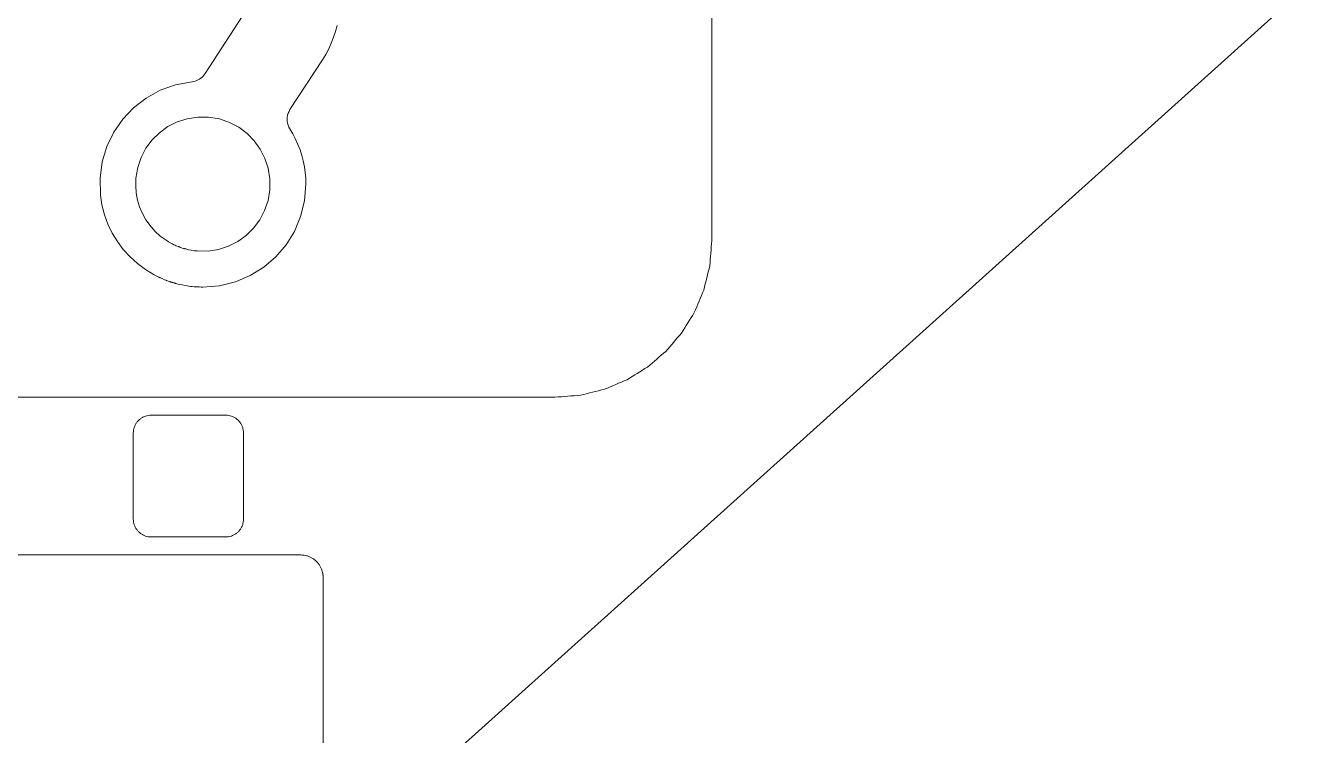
# Model space of a CAD drawing. Header units: millimetres. Extents: x 1863 to 2194, y 977 to 1295.
# Drawn here: x 2054.59 to 2068.78, y 1131.27 to 1139.19 of the extents above; entities that cross this region are included whole.
import ezdxf

# ---------------------------------------------------------------- set-up
doc = ezdxf.new("R2010")
doc.units = ezdxf.units.MM
doc.layers.add('2', color=7, linetype='Continuous', true_color=0xffffff)
doc.layers.add('BMLJ', color=4, linetype='Continuous')
doc.layers.get('0').off()

# ---------------------------------------------------------------- blocks, each defined once
blk = doc.blocks.new('A$C1B9535D9')
at = {"layer": '2', "color": 35, "linetype": 'Continuous', "lineweight": 18}
for p, q in [((17.9, 15.302), (17.967, 15.284)), ((18.033, 15.262), (17.967, 15.284)), ((18.033, 15.262), (18.098, 15.237)), ((18.098, 15.237), (18.161, 15.208)), ((18.161, 15.208), (18.223, 15.175)), ((18.283, 15.139), (18.223, 15.175)), ((18.283, 15.139), (18.84, 14.776)), ((19.351, 14.908), (19.289, 14.889)), ((19.351, 14.908), (19.413, 14.924)), ((19.477, 14.937), (19.413, 14.924)), ((19.477, 14.937), (19.541, 14.946)), ((19.541, 14.946), (19.606, 14.952)), ((19.671, 14.954), (19.606, 14.952)), ((19.671, 14.954), (19.858, 14.938)), ((20.035, 14.895), (19.858, 14.938)), ((20.035, 14.895), (20.2, 14.825)), ((18.86, 14.765), (18.84, 14.776)), ((18.86, 14.765), (18.881, 14.756)), ((18.903, 14.749), (18.881, 14.756)), ((18.992, 14.749), (19.014, 14.755)), ((19.014, 14.755), (19.035, 14.764)), ((19.035, 14.764), (19.056, 14.776)), ((19.056, 14.776), (19.112, 14.809)), ((19.17, 14.839), (19.112, 14.809)), ((19.229, 14.865), (19.17, 14.839)), ((19.289, 14.889), (19.229, 14.865)), ((20.35, 14.732), (20.2, 14.825)), ((18.925, 14.745), (18.903, 14.749)), ((18.925, 14.745), (18.948, 14.744)), ((18.97, 14.745), (18.948, 14.744)), ((18.97, 14.745), (18.992, 14.749)), ((20.484, 14.617), (20.35, 14.732)), ((20.484, 14.617), (20.599, 14.483)), ((19.281, 14.445), (19.384, 14.497)), ((19.495, 14.533), (19.384, 14.497)), ((19.495, 14.533), (19.613, 14.552)), ((19.735, 14.551), (19.613, 14.552)), ((19.735, 14.551), (19.855, 14.531)), ((19.855, 14.531), (19.968, 14.493)), ((20.071, 14.438), (19.968, 14.493)), ((20.693, 14.332), (20.599, 14.483)), ((19.188, 14.378), (19.106, 14.297)), ((19.188, 14.378), (19.281, 14.445)), ((20.164, 14.369), (20.071, 14.438)), ((20.164, 14.369), (20.245, 14.287)), ((20.762, 14.167), (20.693, 14.332)), ((18.438, 13.83), (17.727, 14.291)), ((19.037, 14.204), (18.982, 14.101)), ((19.037, 14.204), (19.106, 14.297)), ((20.245, 14.287), (20.312, 14.194)), ((20.364, 14.091), (20.312, 14.194)), ((18.982, 14.101), (18.944, 13.988)), ((20.4, 13.979), (20.364, 14.091)), ((20.762, 14.167), (20.806, 13.99)), ((18.924, 13.868), (18.944, 13.988)), ((20.4, 13.979), (20.419, 13.862)), ((20.821, 13.803), (20.806, 13.99)), ((18.438, 13.83), (18.452, 13.819)), ((18.466, 13.808), (18.452, 13.819)), ((18.466, 13.808), (18.478, 13.795)), ((18.478, 13.795), (18.489, 13.781)), ((18.499, 13.767), (18.489, 13.781)), ((18.499, 13.767), (18.508, 13.751)), ((18.924, 13.868), (18.923, 13.746)), ((20.418, 13.74), (20.419, 13.862)), ((20.82, 13.764), (20.819, 13.744)), ((20.82, 13.764), (20.821, 13.784)), ((20.821, 13.803), (20.821, 13.784)), ((18.515, 13.735), (18.508, 13.751)), ((18.515, 13.735), (18.521, 13.719)), ((18.521, 13.719), (18.525, 13.701)), ((18.528, 13.683), (18.525, 13.701)), ((18.562, 13.499), (18.528, 13.683)), ((18.942, 13.628), (18.923, 13.746)), ((18.978, 13.517), (18.942, 13.628)), ((20.404, 13.642), (20.396, 13.613)), ((20.41, 13.674), (20.404, 13.642)), ((20.41, 13.674), (20.415, 13.707)), ((20.418, 13.74), (20.415, 13.707)), ((20.804, 13.608), (20.807, 13.627)), ((20.807, 13.627), (20.81, 13.646)), ((20.81, 13.646), (20.813, 13.666)), ((20.815, 13.686), (20.813, 13.666)), ((20.817, 13.705), (20.815, 13.686)), ((20.818, 13.725), (20.817, 13.705)), ((20.818, 13.725), (20.819, 13.744)), ((18.562, 13.499), (18.624, 13.328)), ((18.978, 13.517), (19.03, 13.414)), ((20.34, 13.465), (20.348, 13.48)), ((20.354, 13.494), (20.348, 13.48)), ((20.354, 13.494), (20.36, 13.507)), ((20.36, 13.507), (20.37, 13.532)), ((20.378, 13.553), (20.38, 13.559)), ((20.385, 13.573), (20.38, 13.559)), ((20.385, 13.573), (20.389, 13.587)), ((20.787, 13.527), (20.784, 13.512)), ((20.787, 13.527), (20.791, 13.542)), ((20.798, 13.574), (20.791, 13.542)), ((20.804, 13.608), (20.798, 13.574)), ((19.098, 13.321), (19.03, 13.414)), ((20.299, 13.394), (20.251, 13.328)), ((20.299, 13.394), (20.317, 13.422)), ((20.333, 13.452), (20.317, 13.422)), ((20.34, 13.465), (20.333, 13.452)), ((20.739, 13.377), (20.727, 13.349)), ((20.744, 13.389), (20.739, 13.377)), ((20.759, 13.43), (20.754, 13.416)), ((18.711, 13.171), (18.624, 13.328)), ((19.178, 13.238), (19.098, 13.321)), ((19.178, 13.238), (19.271, 13.169)), ((20.135, 13.214), (20.07, 13.168)), ((20.196, 13.268), (20.135, 13.214)), ((20.196, 13.268), (20.251, 13.328)), ((20.685, 13.261), (20.626, 13.164)), ((20.685, 13.261), (20.693, 13.276)), ((20.693, 13.276), (20.708, 13.306)), ((18.711, 13.171), (18.819, 13.031)), ((19.374, 13.115), (19.271, 13.169)), ((19.487, 13.077), (19.374, 13.115)), ((19.607, 13.057), (19.487, 13.077)), ((19.607, 13.057), (19.69, 13.054)), ((19.69, 13.054), (19.77, 13.06)), ((19.85, 13.075), (19.77, 13.06)), ((19.926, 13.098), (19.85, 13.075)), ((19.926, 13.098), (20, 13.129)), ((20, 13.129), (20.07, 13.168)), ((20.559, 13.073), (20.484, 12.991)), ((20.559, 13.073), (20.626, 13.164)), ((18.819, 13.031), (18.948, 12.91)), ((19.093, 12.809), (18.948, 12.91)), ((20.313, 12.85), (20.402, 12.916)), ((20.484, 12.991), (20.402, 12.916)), ((19.093, 12.809), (19.253, 12.732)), ((20.218, 12.792), (20.118, 12.744)), ((20.313, 12.85), (20.218, 12.792)), ((19.253, 12.732), (19.424, 12.68)), ((19.424, 12.68), (19.605, 12.656)), ((19.792, 12.66), (19.605, 12.656)), ((19.792, 12.66), (19.904, 12.678)), ((19.904, 12.678), (20.013, 12.706)), ((20.013, 12.706), (20.118, 12.744))]:
    blk.add_line(p, q, dxfattribs=at)
for points, degree in [([(17.718, 19.483), (20.301, 19.483)], 1), ([(20.301, 19.483), (20.396, 19.475), (20.49, 19.468), (20.585, 19.46)], 3), ([(20.585, 19.46), (20.675, 19.438), (20.764, 19.416), (20.854, 19.394)], 3), ([(20.854, 19.394), (20.938, 19.358), (21.022, 19.323), (21.105, 19.288)], 3), ([(21.105, 19.288), (21.182, 19.24), (21.258, 19.193), (21.335, 19.145)], 3), ([(21.335, 19.145), (21.403, 19.087), (21.471, 19.029), (21.539, 18.97)], 3), ([(21.539, 18.97), (21.597, 18.902), (21.655, 18.834), (21.714, 18.766)], 3), ([(21.714, 18.766), (21.761, 18.69), (21.808, 18.614), (21.856, 18.537)], 3), ([(21.856, 18.537), (21.891, 18.453), (21.927, 18.37), (21.962, 18.286)], 3), ([(21.962, 18.286), (21.984, 18.196), (22.006, 18.107), (22.028, 18.017)], 3), ([(22.028, 18.017), (22.036, 17.922), (22.044, 17.828), (22.051, 17.733)], 3), ([(22.051, 17.733), (22.051, 15.146)], 1), ([(22.051, 15.146), (22.051, 12.927)], 1), ([(23.847, 15.024), (23.853, 15.033), (23.859, 15.042), (23.866, 15.051)], 3), ([(23.866, 15.051), (23.873, 15.059), (23.88, 15.067), (23.888, 15.075)], 3), ([(23.888, 15.075), (23.896, 15.082), (23.905, 15.09), (23.913, 15.097)], 3), ([(23.913, 15.097), (23.922, 15.103), (23.932, 15.109), (23.941, 15.114)], 3), ([(23.941, 15.114), (23.951, 15.119), (23.962, 15.124), (23.972, 15.129)], 3), ([(23.972, 15.129), (23.983, 15.132), (23.994, 15.135), (24.005, 15.139)], 3), ([(24.005, 15.139), (24.007, 15.139), (24.008, 15.14), (24.01, 15.14)], 3), ([(24.01, 15.14), (24.012, 15.14), (24.014, 15.141), (24.016, 15.141)], 3), ([(24.016, 15.141), (24.018, 15.142), (24.02, 15.142), (24.022, 15.142)], 3), ([(24.022, 15.142), (24.023, 15.143), (24.025, 15.143), (24.027, 15.143)], 3), ([(24.027, 15.143), (24.029, 15.144), (24.031, 15.144), (24.033, 15.144)], 3), ([(24.033, 15.144), (24.035, 15.144), (24.037, 15.145), (24.039, 15.145)], 3), ([(24.039, 15.145), (24.041, 15.145), (24.042, 15.145), (24.044, 15.145)], 3), ([(24.044, 15.145), (24.046, 15.145), (24.048, 15.145), (24.05, 15.146)], 3), ([(24.05, 15.146), (24.052, 15.146), (24.054, 15.146), (24.056, 15.146)], 3), ([(24.056, 15.146), (24.058, 15.146), (24.06, 15.146), (24.062, 15.146)], 3), ([(24.062, 15.146), (26.014, 15.146)], 1), ([(23.812, 14.896), (23.812, 14.907), (23.813, 14.919), (23.814, 14.93)], 3), ([(23.812, 12.927), (23.812, 14.896)], 1), ([(23.814, 14.93), (23.816, 14.941), (23.818, 14.952), (23.821, 14.963)], 3), ([(23.821, 14.963), (23.824, 14.974), (23.828, 14.984), (23.832, 14.995)], 3), ([(23.832, 14.995), (23.837, 15.004), (23.842, 15.014), (23.847, 15.024)], 3), ([(22.29, 14.176), (22.296, 14.184), (22.303, 14.192), (22.31, 14.2)], 3), ([(22.31, 14.2), (22.317, 14.206), (22.325, 14.213), (22.333, 14.219)], 3), ([(22.333, 14.219), (22.342, 14.225), (22.35, 14.23), (22.359, 14.236)], 3), ([(22.359, 14.236), (22.369, 14.24), (22.378, 14.244), (22.388, 14.248)], 3), ([(22.388, 14.248), (22.398, 14.25), (22.408, 14.253), (22.419, 14.255)], 3), ([(22.419, 14.255), (22.429, 14.256), (22.44, 14.257), (22.451, 14.258)], 3), ([(22.451, 14.258), (23.411, 14.258)], 1), ([(23.411, 14.258), (23.422, 14.257), (23.433, 14.256), (23.444, 14.255)], 3), ([(23.444, 14.255), (23.454, 14.253), (23.464, 14.25), (23.474, 14.248)], 3), ([(23.474, 14.248), (23.484, 14.244), (23.494, 14.24), (23.503, 14.236)], 3), ([(23.503, 14.236), (23.512, 14.23), (23.521, 14.225), (23.529, 14.219)], 3), ([(23.529, 14.219), (23.537, 14.213), (23.545, 14.206), (23.553, 14.2)], 3), ([(23.553, 14.2), (23.559, 14.192), (23.566, 14.184), (23.573, 14.176)], 3), ([(22.251, 14.058), (22.252, 14.069), (22.253, 14.08), (22.254, 14.091)], 3), ([(22.251, 13.228), (22.251, 14.058)], 1), ([(22.254, 14.091), (22.256, 14.101), (22.259, 14.111), (22.261, 14.122)], 3), ([(22.261, 14.122), (22.265, 14.131), (22.269, 14.141), (22.273, 14.15)], 3), ([(22.273, 14.15), (22.279, 14.159), (22.284, 14.168), (22.29, 14.176)], 3), ([(23.573, 14.176), (23.578, 14.168), (23.583, 14.159), (23.589, 14.15)], 3), ([(23.589, 14.15), (23.593, 14.141), (23.597, 14.131), (23.601, 14.122)], 3), ([(23.601, 14.122), (23.604, 14.111), (23.606, 14.101), (23.609, 14.091)], 3), ([(23.609, 14.091), (23.609, 14.08), (23.61, 14.069), (23.611, 14.058)], 3), ([(23.611, 14.058), (23.611, 13.228)], 1), ([(22.254, 13.195), (22.253, 13.206), (22.252, 13.217), (22.251, 13.228)], 3), ([(22.261, 13.164), (22.259, 13.174), (22.256, 13.185), (22.254, 13.195)], 3), ([(23.609, 13.195), (23.606, 13.185), (23.604, 13.174), (23.601, 13.164)], 3), ([(23.611, 13.228), (23.61, 13.217), (23.609, 13.206), (23.609, 13.195)], 3), ([(22.273, 13.135), (22.269, 13.145), (22.265, 13.155), (22.261, 13.164)], 3), ([(22.29, 13.109), (22.284, 13.118), (22.279, 13.127), (22.273, 13.135)], 3), ([(22.31, 13.086), (22.303, 13.093), (22.296, 13.101), (22.29, 13.109)], 3), ([(22.333, 13.066), (22.325, 13.072), (22.317, 13.079), (22.31, 13.086)], 3), ([(22.359, 13.049), (22.35, 13.055), (22.342, 13.06), (22.333, 13.066)], 3), ([(23.529, 13.066), (23.521, 13.06), (23.512, 13.055), (23.503, 13.049)], 3), ([(23.553, 13.086), (23.545, 13.079), (23.537, 13.072), (23.529, 13.066)], 3), ([(23.573, 13.109), (23.566, 13.101), (23.559, 13.093), (23.553, 13.086)], 3), ([(23.589, 13.135), (23.583, 13.127), (23.578, 13.118), (23.573, 13.109)], 3), ([(23.601, 13.164), (23.597, 13.155), (23.593, 13.145), (23.589, 13.135)], 3), ([(22.051, 12.927), (22.051, 12.791)], 1), ([(22.388, 13.037), (22.378, 13.041), (22.369, 13.045), (22.359, 13.049)], 3), ([(22.419, 13.03), (22.408, 13.032), (22.398, 13.035), (22.388, 13.037)], 3), ([(22.451, 13.027), (22.44, 13.028), (22.429, 13.029), (22.419, 13.03)], 3), ([(23.411, 13.027), (22.451, 13.027)], 1), ([(23.444, 13.03), (23.433, 13.029), (23.422, 13.028), (23.411, 13.027)], 3), ([(23.474, 13.037), (23.464, 13.035), (23.454, 13.032), (23.444, 13.03)], 3), ([(23.503, 13.049), (23.494, 13.045), (23.484, 13.041), (23.474, 13.037)], 3), ([(23.812, 12.791), (23.812, 12.927)], 1), ([(22.051, 12.791), (22.051, 12.654)], 1), ([(23.812, 12.654), (23.812, 12.791)], 1), ([(22.051, 12.654), (22.051, 10.783)], 1), ([(23.812, 10.783), (23.812, 12.654)], 1)]:
    blk.add_open_spline(points, degree=degree, dxfattribs=at)
for points, knots in [([(20.378, 13.553), (20.377, 13.55), (20.375, 13.546), (20.373, 13.541), (20.373, 13.539), (20.372, 13.535), (20.371, 13.534), (20.37, 13.532)], [0, 0, 0, 0, 0.499994, 0.499994, 0.749997, 0.749997, 1, 1, 1, 1]), ([(20.389, 13.587), (20.39, 13.589), (20.39, 13.592), (20.392, 13.596), (20.392, 13.598), (20.393, 13.602), (20.394, 13.604), (20.395, 13.609), (20.396, 13.611), (20.396, 13.613)], [0, 0, 0, 0, 0.250009, 0.250009, 0.500018, 0.500018, 0.750007, 0.750007, 1, 1, 1, 1]), ([(20.768, 13.457), (20.768, 13.459), (20.769, 13.461), (20.77, 13.465), (20.771, 13.468), (20.773, 13.474), (20.774, 13.478), (20.775, 13.483)], [0, 0, 0, 0, 0.250005, 0.250005, 0.500012, 0.500012, 1, 1, 1, 1]), ([(20.784, 13.512), (20.782, 13.507), (20.781, 13.502), (20.779, 13.495), (20.778, 13.492), (20.777, 13.487), (20.776, 13.485), (20.775, 13.483)], [0, 0, 0, 0, 0.49997, 0.49997, 0.749986, 0.749986, 1, 1, 1, 1]), ([(20.708, 13.306), (20.709, 13.31), (20.711, 13.313), (20.714, 13.32), (20.716, 13.324), (20.721, 13.335), (20.724, 13.342), (20.727, 13.349)], [0, 0, 0, 0, 0.250002, 0.250002, 0.500006, 0.500006, 1, 1, 1, 1]), ([(20.744, 13.389), (20.745, 13.391), (20.745, 13.394), (20.747, 13.398), (20.748, 13.4), (20.75, 13.407), (20.752, 13.411), (20.754, 13.416)], [0, 0, 0, 0, 0.25, 0.25, 0.500001, 0.500001, 1, 1, 1, 1]), ([(20.763, 13.443), (20.762, 13.44), (20.762, 13.438), (20.76, 13.435), (20.76, 13.434), (20.759, 13.432), (20.759, 13.431), (20.759, 13.43)], [0, 0, 0, 0, 0.499991, 0.499991, 0.749996, 0.749996, 1, 1, 1, 1]), ([(20.768, 13.457), (20.767, 13.454), (20.766, 13.452), (20.765, 13.449), (20.765, 13.447), (20.764, 13.445), (20.763, 13.444), (20.763, 13.443)], [0, 0, 0, 0, 0.499979, 0.499979, 0.74999, 0.74999, 1, 1, 1, 1])]:
    blk.add_open_spline(points, degree=3, knots=knots, dxfattribs=at)

msp = doc.modelspace()

# ---------------------------------------------------------------- linework, layer by layer
at = {"layer": 'BMLJ'}
msp.add_line((1893.966, 982.203), (2193.966, 1252.203), dxfattribs=at)

# ---------------------------------------------------------------- block references
at = {"linetype": 'Continuous', "rotation": 270}
msp.add_blockref('A$C1B9535D9', (2042.769, 1157.094), dxfattribs=at)

doc.saveas('drawing.dxf')
